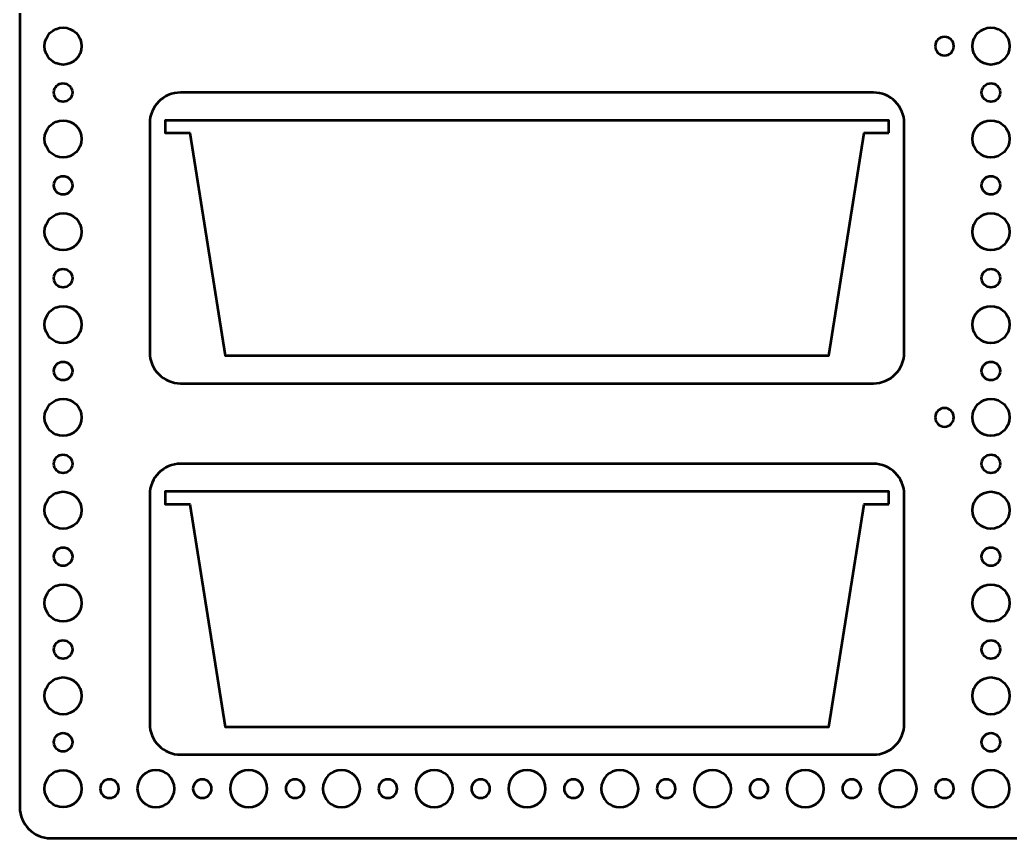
# Model space of a CAD drawing. Header units: centimetres. Extents: x -15.7 to 15.7, y -15.7 to 15.7.
# Drawn here: x -15.7 to 0.31, y -15.7 to -2.48 of the extents above; entities that cross this region are included whole.
import ezdxf

# ---------------------------------------------------------------- set-up
doc = ezdxf.new("R2010")
doc.units = ezdxf.units.CM
doc.header["$MEASUREMENT"] = 0
doc.layers.add('Layer 1', color=7, linetype='Continuous')

msp = doc.modelspace()

# ---------------------------------------------------------------- linework, layer by layer
at = {"layer": 'Layer 1', "lineweight": 53}
for centre, major_axis in [((-14.99999, -2.90001), (0, 0.30001)), ((0.00001, -2.90001), (0, 0.30001)), ((-15, -3.65), (0, 0.15)), ((0, -3.65), (0, 0.15)), ((-14.99999, -4.40001), (0, 0.30001)), ((0.00001, -4.40001), (0, 0.30001)), ((-15, -5.15), (0, 0.15)), ((0, -5.15), (0, 0.15)), ((-14.99999, -5.90001), (0, 0.30001)), ((0.00001, -5.90001), (0, 0.30001)), ((-15, -6.65), (0, 0.15)), ((0, -6.65), (0, 0.15)), ((-14.99999, -7.40001), (0, 0.30001)), ((0.00001, -7.40001), (0, 0.30001)), ((-15, -8.15), (0, 0.15)), ((0, -8.15), (0, 0.15)), ((-14.99999, -8.90001), (0, 0.30001)), ((0.00001, -8.90001), (0, 0.30001)), ((-15, -9.65), (0, 0.15)), ((0, -9.65), (0, 0.15)), ((-14.99999, -10.40001), (0, 0.30001)), ((0.00001, -10.40001), (0, 0.30001)), ((-15, -11.15), (0, 0.15)), ((0, -11.15), (0, 0.15)), ((-14.99999, -11.90001), (0, 0.30001)), ((0.00001, -11.90001), (0, 0.30001)), ((-15, -12.65), (0, 0.15)), ((0, -12.65), (0, 0.15)), ((-14.99999, -13.40001), (0, 0.30001)), ((0.00001, -13.40001), (0, 0.30001)), ((-15, -14.15), (0, 0.15)), ((0, -14.15), (0, 0.15)), ((-14.99999, -14.90001), (0, 0.30001))]:
    msp.add_ellipse(centre, major_axis=major_axis, ratio=1, dxfattribs=at)
for points, knots in [([(-15.7, -15.2), (-15.7, -15.2), (-15.7, 15.2), (-15.7, 15.2), (-15.7, 15.2), (-15.7, 15.47614), (-15.47614, 15.7), (-15.2, 15.7), (-15.2, 15.7), (-15.2, 15.7), (15.2, 15.7), (15.2, 15.7), (15.2, 15.7), (15.47614, 15.7), (15.7, 15.47614), (15.7, 15.2), (15.7, 15.2), (15.7, 15.2), (15.7, -15.2), (15.7, -15.2), (15.7, -15.2), (15.7, -15.47614), (15.47614, -15.7), (15.2, -15.7), (15.2, -15.7), (15.2, -15.7), (-15.2, -15.7), (-15.2, -15.7), (-15.2, -15.7), (-15.47614, -15.7), (-15.7, -15.47614), (-15.7, -15.2)], [0, 0, 0, 0, 0.11111111, 0.11111111, 0.11111111, 0.11111111, 0.22222222, 0.22222222, 0.22222222, 0.22222222, 0.33333333, 0.33333333, 0.33333333, 0.33333333, 0.44444444, 0.44444444, 0.44444444, 0.44444444, 0.55555556, 0.55555556, 0.55555556, 0.55555556, 0.66666667, 0.66666667, 0.66666667, 0.66666667, 0.77777778, 0.77777778, 0.77777778, 0.77777778, 1, 1, 1, 1]), ([(-0.9, -2.9), (-0.9, -2.81716), (-0.83284, -2.75), (-0.75, -2.75), (-0.75, -2.75), (-0.66716, -2.75), (-0.6, -2.81716), (-0.6, -2.9), (-0.6, -2.9), (-0.6, -2.98284), (-0.66716, -3.05), (-0.75, -3.05), (-0.75, -3.05), (-0.83284, -3.05), (-0.9, -2.98284), (-0.9, -2.9)], [0, 0, 0, 0, 0.2, 0.2, 0.2, 0.2, 0.4, 0.4, 0.4, 0.4, 0.6, 0.6, 0.6, 0.6, 1, 1, 1, 1]), ([(-13.6, -7.85), (-13.6, -7.85), (-13.6, -4.15), (-13.6, -4.15), (-13.6, -4.15), (-13.6, -3.87386), (-13.37614, -3.65), (-13.1, -3.65), (-13.1, -3.65), (-13.1, -3.65), (-1.9, -3.65), (-1.9, -3.65), (-1.9, -3.65), (-1.62386, -3.65), (-1.4, -3.87386), (-1.4, -4.15), (-1.4, -4.15), (-1.4, -4.15), (-1.4, -7.85), (-1.4, -7.85), (-1.4, -7.85), (-1.4, -8.12614), (-1.62386, -8.35), (-1.9, -8.35), (-1.9, -8.35), (-1.9, -8.35), (-13.1, -8.35), (-13.1, -8.35), (-13.1, -8.35), (-13.37614, -8.35), (-13.6, -8.12614), (-13.6, -7.85)], [0, 0, 0, 0, 0.11111111, 0.11111111, 0.11111111, 0.11111111, 0.22222222, 0.22222222, 0.22222222, 0.22222222, 0.33333333, 0.33333333, 0.33333333, 0.33333333, 0.44444444, 0.44444444, 0.44444444, 0.44444444, 0.55555556, 0.55555556, 0.55555556, 0.55555556, 0.66666667, 0.66666667, 0.66666667, 0.66666667, 0.77777778, 0.77777778, 0.77777778, 0.77777778, 1, 1, 1, 1]), ([(-0.9, -8.9), (-0.9, -8.81716), (-0.83284, -8.75), (-0.75, -8.75), (-0.75, -8.75), (-0.66716, -8.75), (-0.6, -8.81716), (-0.6, -8.9), (-0.6, -8.9), (-0.6, -8.98284), (-0.66716, -9.05), (-0.75, -9.05), (-0.75, -9.05), (-0.83284, -9.05), (-0.9, -8.98284), (-0.9, -8.9)], [0, 0, 0, 0, 0.2, 0.2, 0.2, 0.2, 0.4, 0.4, 0.4, 0.4, 0.6, 0.6, 0.6, 0.6, 1, 1, 1, 1]), ([(-13.6, -13.85), (-13.6, -13.85), (-13.6, -10.15), (-13.6, -10.15), (-13.6, -10.15), (-13.6, -9.87386), (-13.37614, -9.65), (-13.1, -9.65), (-13.1, -9.65), (-13.1, -9.65), (-1.9, -9.65), (-1.9, -9.65), (-1.9, -9.65), (-1.62386, -9.65), (-1.4, -9.87386), (-1.4, -10.15), (-1.4, -10.15), (-1.4, -10.15), (-1.4, -13.85), (-1.4, -13.85), (-1.4, -13.85), (-1.4, -14.12614), (-1.62386, -14.35), (-1.9, -14.35), (-1.9, -14.35), (-1.9, -14.35), (-13.1, -14.35), (-13.1, -14.35), (-13.1, -14.35), (-13.37614, -14.35), (-13.6, -14.12614), (-13.6, -13.85)], [0, 0, 0, 0, 0.11111111, 0.11111111, 0.11111111, 0.11111111, 0.22222222, 0.22222222, 0.22222222, 0.22222222, 0.33333333, 0.33333333, 0.33333333, 0.33333333, 0.44444444, 0.44444444, 0.44444444, 0.44444444, 0.55555556, 0.55555556, 0.55555556, 0.55555556, 0.66666667, 0.66666667, 0.66666667, 0.66666667, 0.77777778, 0.77777778, 0.77777778, 0.77777778, 1, 1, 1, 1]), ([(-13.8, -14.9), (-13.8, -14.73431), (-13.66569, -14.6), (-13.5, -14.6), (-13.5, -14.6), (-13.33431, -14.6), (-13.2, -14.73431), (-13.2, -14.9), (-13.2, -14.9), (-13.2, -15.06569), (-13.33431, -15.2), (-13.5, -15.2), (-13.5, -15.2), (-13.66569, -15.2), (-13.8, -15.06569), (-13.8, -14.9)], [0, 0, 0, 0, 0.2, 0.2, 0.2, 0.2, 0.4, 0.4, 0.4, 0.4, 0.6, 0.6, 0.6, 0.6, 1, 1, 1, 1]), ([(-12.3, -14.9), (-12.3, -14.73431), (-12.16569, -14.6), (-12, -14.6), (-12, -14.6), (-11.83431, -14.6), (-11.7, -14.73431), (-11.7, -14.9), (-11.7, -14.9), (-11.7, -15.06569), (-11.83431, -15.2), (-12, -15.2), (-12, -15.2), (-12.16569, -15.2), (-12.3, -15.06569), (-12.3, -14.9)], [0, 0, 0, 0, 0.2, 0.2, 0.2, 0.2, 0.4, 0.4, 0.4, 0.4, 0.6, 0.6, 0.6, 0.6, 1, 1, 1, 1]), ([(-10.8, -14.9), (-10.8, -14.73431), (-10.66569, -14.6), (-10.5, -14.6), (-10.5, -14.6), (-10.33431, -14.6), (-10.2, -14.73431), (-10.2, -14.9), (-10.2, -14.9), (-10.2, -15.06569), (-10.33431, -15.2), (-10.5, -15.2), (-10.5, -15.2), (-10.66569, -15.2), (-10.8, -15.06569), (-10.8, -14.9)], [0, 0, 0, 0, 0.2, 0.2, 0.2, 0.2, 0.4, 0.4, 0.4, 0.4, 0.6, 0.6, 0.6, 0.6, 1, 1, 1, 1]), ([(-9.3, -14.9), (-9.3, -14.73431), (-9.16569, -14.6), (-9, -14.6), (-9, -14.6), (-8.83431, -14.6), (-8.7, -14.73431), (-8.7, -14.9), (-8.7, -14.9), (-8.7, -15.06569), (-8.83431, -15.2), (-9, -15.2), (-9, -15.2), (-9.16569, -15.2), (-9.3, -15.06569), (-9.3, -14.9)], [0, 0, 0, 0, 0.2, 0.2, 0.2, 0.2, 0.4, 0.4, 0.4, 0.4, 0.6, 0.6, 0.6, 0.6, 1, 1, 1, 1]), ([(-7.8, -14.9), (-7.8, -14.73431), (-7.66569, -14.6), (-7.5, -14.6), (-7.5, -14.6), (-7.33431, -14.6), (-7.2, -14.73431), (-7.2, -14.9), (-7.2, -14.9), (-7.2, -15.06569), (-7.33431, -15.2), (-7.5, -15.2), (-7.5, -15.2), (-7.66569, -15.2), (-7.8, -15.06569), (-7.8, -14.9)], [0, 0, 0, 0, 0.2, 0.2, 0.2, 0.2, 0.4, 0.4, 0.4, 0.4, 0.6, 0.6, 0.6, 0.6, 1, 1, 1, 1]), ([(-6.3, -14.9), (-6.3, -14.73431), (-6.16569, -14.6), (-6, -14.6), (-6, -14.6), (-5.83431, -14.6), (-5.7, -14.73431), (-5.7, -14.9), (-5.7, -14.9), (-5.7, -15.06569), (-5.83431, -15.2), (-6, -15.2), (-6, -15.2), (-6.16569, -15.2), (-6.3, -15.06569), (-6.3, -14.9)], [0, 0, 0, 0, 0.2, 0.2, 0.2, 0.2, 0.4, 0.4, 0.4, 0.4, 0.6, 0.6, 0.6, 0.6, 1, 1, 1, 1]), ([(-4.8, -14.9), (-4.8, -14.73431), (-4.66569, -14.6), (-4.5, -14.6), (-4.5, -14.6), (-4.33431, -14.6), (-4.2, -14.73431), (-4.2, -14.9), (-4.2, -14.9), (-4.2, -15.06569), (-4.33431, -15.2), (-4.5, -15.2), (-4.5, -15.2), (-4.66569, -15.2), (-4.8, -15.06569), (-4.8, -14.9)], [0, 0, 0, 0, 0.2, 0.2, 0.2, 0.2, 0.4, 0.4, 0.4, 0.4, 0.6, 0.6, 0.6, 0.6, 1, 1, 1, 1]), ([(-3.3, -14.9), (-3.3, -14.73431), (-3.16569, -14.6), (-3, -14.6), (-3, -14.6), (-2.83431, -14.6), (-2.7, -14.73431), (-2.7, -14.9), (-2.7, -14.9), (-2.7, -15.06569), (-2.83431, -15.2), (-3, -15.2), (-3, -15.2), (-3.16569, -15.2), (-3.3, -15.06569), (-3.3, -14.9)], [0, 0, 0, 0, 0.2, 0.2, 0.2, 0.2, 0.4, 0.4, 0.4, 0.4, 0.6, 0.6, 0.6, 0.6, 1, 1, 1, 1]), ([(-1.8, -14.9), (-1.8, -14.73431), (-1.66569, -14.6), (-1.5, -14.6), (-1.5, -14.6), (-1.33431, -14.6), (-1.2, -14.73431), (-1.2, -14.9), (-1.2, -14.9), (-1.2, -15.06569), (-1.33431, -15.2), (-1.5, -15.2), (-1.5, -15.2), (-1.66569, -15.2), (-1.8, -15.06569), (-1.8, -14.9)], [0, 0, 0, 0, 0.2, 0.2, 0.2, 0.2, 0.4, 0.4, 0.4, 0.4, 0.6, 0.6, 0.6, 0.6, 1, 1, 1, 1]), ([(-0.3, -14.9), (-0.3, -14.73431), (-0.16569, -14.6), (0, -14.6), (0, -14.6), (0.16569, -14.6), (0.3, -14.73431), (0.3, -14.9), (0.3, -14.9), (0.3, -15.06569), (0.16569, -15.2), (0, -15.2), (0, -15.2), (-0.16569, -15.2), (-0.3, -15.06569), (-0.3, -14.9)], [0, 0, 0, 0, 0.2, 0.2, 0.2, 0.2, 0.4, 0.4, 0.4, 0.4, 0.6, 0.6, 0.6, 0.6, 1, 1, 1, 1]), ([(-14.4, -14.9), (-14.4, -14.81716), (-14.33284, -14.75), (-14.25, -14.75), (-14.25, -14.75), (-14.16716, -14.75), (-14.1, -14.81716), (-14.1, -14.9), (-14.1, -14.9), (-14.1, -14.98284), (-14.16716, -15.05), (-14.25, -15.05), (-14.25, -15.05), (-14.33284, -15.05), (-14.4, -14.98284), (-14.4, -14.9)], [0, 0, 0, 0, 0.2, 0.2, 0.2, 0.2, 0.4, 0.4, 0.4, 0.4, 0.6, 0.6, 0.6, 0.6, 1, 1, 1, 1]), ([(-12.9, -14.9), (-12.9, -14.81716), (-12.83284, -14.75), (-12.75, -14.75), (-12.75, -14.75), (-12.66716, -14.75), (-12.6, -14.81716), (-12.6, -14.9), (-12.6, -14.9), (-12.6, -14.98284), (-12.66716, -15.05), (-12.75, -15.05), (-12.75, -15.05), (-12.83284, -15.05), (-12.9, -14.98284), (-12.9, -14.9)], [0, 0, 0, 0, 0.2, 0.2, 0.2, 0.2, 0.4, 0.4, 0.4, 0.4, 0.6, 0.6, 0.6, 0.6, 1, 1, 1, 1]), ([(-11.4, -14.9), (-11.4, -14.81716), (-11.33284, -14.75), (-11.25, -14.75), (-11.25, -14.75), (-11.16716, -14.75), (-11.1, -14.81716), (-11.1, -14.9), (-11.1, -14.9), (-11.1, -14.98284), (-11.16716, -15.05), (-11.25, -15.05), (-11.25, -15.05), (-11.33284, -15.05), (-11.4, -14.98284), (-11.4, -14.9)], [0, 0, 0, 0, 0.2, 0.2, 0.2, 0.2, 0.4, 0.4, 0.4, 0.4, 0.6, 0.6, 0.6, 0.6, 1, 1, 1, 1]), ([(-9.9, -14.9), (-9.9, -14.81716), (-9.83284, -14.75), (-9.75, -14.75), (-9.75, -14.75), (-9.66716, -14.75), (-9.6, -14.81716), (-9.6, -14.9), (-9.6, -14.9), (-9.6, -14.98284), (-9.66716, -15.05), (-9.75, -15.05), (-9.75, -15.05), (-9.83284, -15.05), (-9.9, -14.98284), (-9.9, -14.9)], [0, 0, 0, 0, 0.2, 0.2, 0.2, 0.2, 0.4, 0.4, 0.4, 0.4, 0.6, 0.6, 0.6, 0.6, 1, 1, 1, 1]), ([(-8.4, -14.9), (-8.4, -14.81716), (-8.33284, -14.75), (-8.25, -14.75), (-8.25, -14.75), (-8.16716, -14.75), (-8.1, -14.81716), (-8.1, -14.9), (-8.1, -14.9), (-8.1, -14.98284), (-8.16716, -15.05), (-8.25, -15.05), (-8.25, -15.05), (-8.33284, -15.05), (-8.4, -14.98284), (-8.4, -14.9)], [0, 0, 0, 0, 0.2, 0.2, 0.2, 0.2, 0.4, 0.4, 0.4, 0.4, 0.6, 0.6, 0.6, 0.6, 1, 1, 1, 1]), ([(-6.9, -14.9), (-6.9, -14.81716), (-6.83284, -14.75), (-6.75, -14.75), (-6.75, -14.75), (-6.66716, -14.75), (-6.6, -14.81716), (-6.6, -14.9), (-6.6, -14.9), (-6.6, -14.98284), (-6.66716, -15.05), (-6.75, -15.05), (-6.75, -15.05), (-6.83284, -15.05), (-6.9, -14.98284), (-6.9, -14.9)], [0, 0, 0, 0, 0.2, 0.2, 0.2, 0.2, 0.4, 0.4, 0.4, 0.4, 0.6, 0.6, 0.6, 0.6, 1, 1, 1, 1]), ([(-5.4, -14.9), (-5.4, -14.81716), (-5.33284, -14.75), (-5.25, -14.75), (-5.25, -14.75), (-5.16716, -14.75), (-5.1, -14.81716), (-5.1, -14.9), (-5.1, -14.9), (-5.1, -14.98284), (-5.16716, -15.05), (-5.25, -15.05), (-5.25, -15.05), (-5.33284, -15.05), (-5.4, -14.98284), (-5.4, -14.9)], [0, 0, 0, 0, 0.2, 0.2, 0.2, 0.2, 0.4, 0.4, 0.4, 0.4, 0.6, 0.6, 0.6, 0.6, 1, 1, 1, 1]), ([(-3.9, -14.9), (-3.9, -14.81716), (-3.83284, -14.75), (-3.75, -14.75), (-3.75, -14.75), (-3.66716, -14.75), (-3.6, -14.81716), (-3.6, -14.9), (-3.6, -14.9), (-3.6, -14.98284), (-3.66716, -15.05), (-3.75, -15.05), (-3.75, -15.05), (-3.83284, -15.05), (-3.9, -14.98284), (-3.9, -14.9)], [0, 0, 0, 0, 0.2, 0.2, 0.2, 0.2, 0.4, 0.4, 0.4, 0.4, 0.6, 0.6, 0.6, 0.6, 1, 1, 1, 1]), ([(-2.4, -14.9), (-2.4, -14.81716), (-2.33284, -14.75), (-2.25, -14.75), (-2.25, -14.75), (-2.16716, -14.75), (-2.1, -14.81716), (-2.1, -14.9), (-2.1, -14.9), (-2.1, -14.98284), (-2.16716, -15.05), (-2.25, -15.05), (-2.25, -15.05), (-2.33284, -15.05), (-2.4, -14.98284), (-2.4, -14.9)], [0, 0, 0, 0, 0.2, 0.2, 0.2, 0.2, 0.4, 0.4, 0.4, 0.4, 0.6, 0.6, 0.6, 0.6, 1, 1, 1, 1]), ([(-0.9, -14.9), (-0.9, -14.81716), (-0.83284, -14.75), (-0.75, -14.75), (-0.75, -14.75), (-0.66716, -14.75), (-0.6, -14.81716), (-0.6, -14.9), (-0.6, -14.9), (-0.6, -14.98284), (-0.66716, -15.05), (-0.75, -15.05), (-0.75, -15.05), (-0.83284, -15.05), (-0.9, -14.98284), (-0.9, -14.9)], [0, 0, 0, 0, 0.2, 0.2, 0.2, 0.2, 0.4, 0.4, 0.4, 0.4, 0.6, 0.6, 0.6, 0.6, 1, 1, 1, 1])]:
    msp.add_open_spline(points, degree=3, knots=knots, dxfattribs=at)
at = {"layer": 'Layer 1', "color": 4, "lineweight": 53}
for points in [[(-1.65, -4.3), (-1.65, -4.3), (-2.05, -4.3), (-2.05, -4.3), (-2.05, -4.3), (-2.05, -4.3), (-2.62143, -7.9), (-2.62143, -7.9), (-2.62143, -7.9), (-2.62143, -7.9), (-12.37857, -7.9), (-12.37857, -7.9), (-12.37857, -7.9), (-12.37857, -7.9), (-12.95, -4.3), (-12.95, -4.3), (-12.95, -4.3), (-12.95, -4.3), (-13.35, -4.3), (-13.35, -4.3), (-13.35, -4.3), (-13.35, -4.3), (-13.35, -4.1), (-13.35, -4.1), (-13.35, -4.1), (-13.35, -4.1), (-1.65, -4.1), (-1.65, -4.1), (-1.65, -4.1), (-1.65, -4.1), (-1.65, -4.3), (-1.65, -4.3)], [(-1.65, -10.3), (-1.65, -10.3), (-2.05, -10.3), (-2.05, -10.3), (-2.05, -10.3), (-2.05, -10.3), (-2.62143, -13.9), (-2.62143, -13.9), (-2.62143, -13.9), (-2.62143, -13.9), (-12.37857, -13.9), (-12.37857, -13.9), (-12.37857, -13.9), (-12.37857, -13.9), (-12.95, -10.3), (-12.95, -10.3), (-12.95, -10.3), (-12.95, -10.3), (-13.35, -10.3), (-13.35, -10.3), (-13.35, -10.3), (-13.35, -10.3), (-13.35, -10.1), (-13.35, -10.1), (-13.35, -10.1), (-13.35, -10.1), (-1.65, -10.1), (-1.65, -10.1), (-1.65, -10.1), (-1.65, -10.1), (-1.65, -10.3), (-1.65, -10.3)]]:
    msp.add_open_spline(points, degree=3, knots=[0, 0, 0, 0, 0.11111111, 0.11111111, 0.11111111, 0.11111111, 0.22222222, 0.22222222, 0.22222222, 0.22222222, 0.33333333, 0.33333333, 0.33333333, 0.33333333, 0.44444444, 0.44444444, 0.44444444, 0.44444444, 0.55555556, 0.55555556, 0.55555556, 0.55555556, 0.66666667, 0.66666667, 0.66666667, 0.66666667, 0.77777778, 0.77777778, 0.77777778, 0.77777778, 1, 1, 1, 1], dxfattribs=at)

doc.saveas('drawing.dxf')
